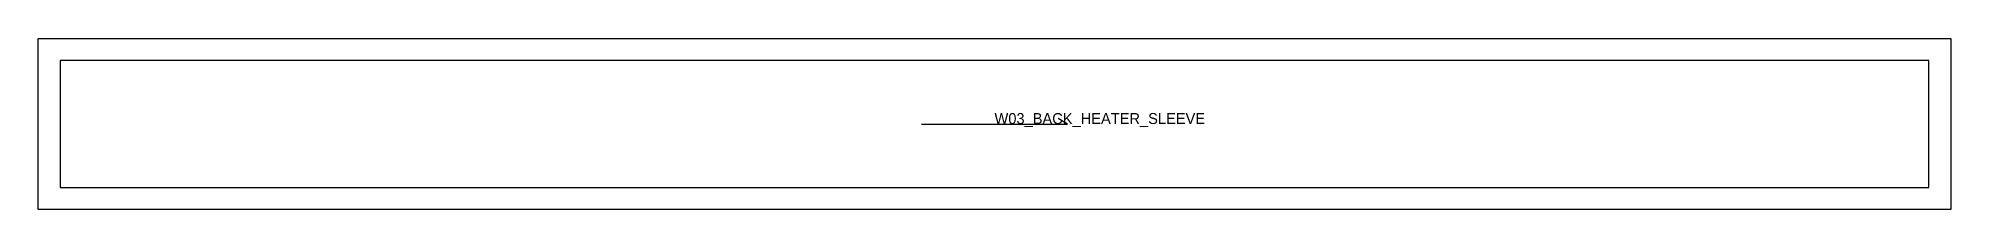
# Model space of a CAD drawing. Header units: millimetres. Extents: x -12 to 1037, y -12 to 82.
import ezdxf

# ---------------------------------------------------------------- set-up
doc = ezdxf.new("R2010")
doc.units = ezdxf.units.MM
for name, color, linetype in [('CUT', 1, 'Continuous'), ('GRAIN', 3, 'Continuous'), ('LABEL', 7, 'Continuous'), ('SEW', 5, 'Continuous')]:
    doc.layers.add(name, color=color, linetype=linetype)

msp = doc.modelspace()

# ---------------------------------------------------------------- linework, layer by layer
at = {"layer": 'CUT'}
msp.add_lwpolyline([(-12, -12), (-12, 82), (1037, 82), (1037, -12), (-12, -12)], close=True, dxfattribs=at)
at = {"layer": 'GRAIN'}
for p, q in [((472.5, 35), (552.5, 35)), ((552.5, 35), (547.5, 38))]:
    msp.add_line(p, q, dxfattribs=at)
at = {"layer": 'SEW'}
msp.add_lwpolyline([(0, 0), (1025, 0), (1025, 70), (0, 70)], close=True, dxfattribs=at)

# ---------------------------------------------------------------- texts
at = {"layer": 'LABEL'}
msp.add_text('W03_BACK_HEATER_SLEEVE', height=6, dxfattribs=at).set_placement((512.5, 35))

doc.saveas('drawing.dxf')
